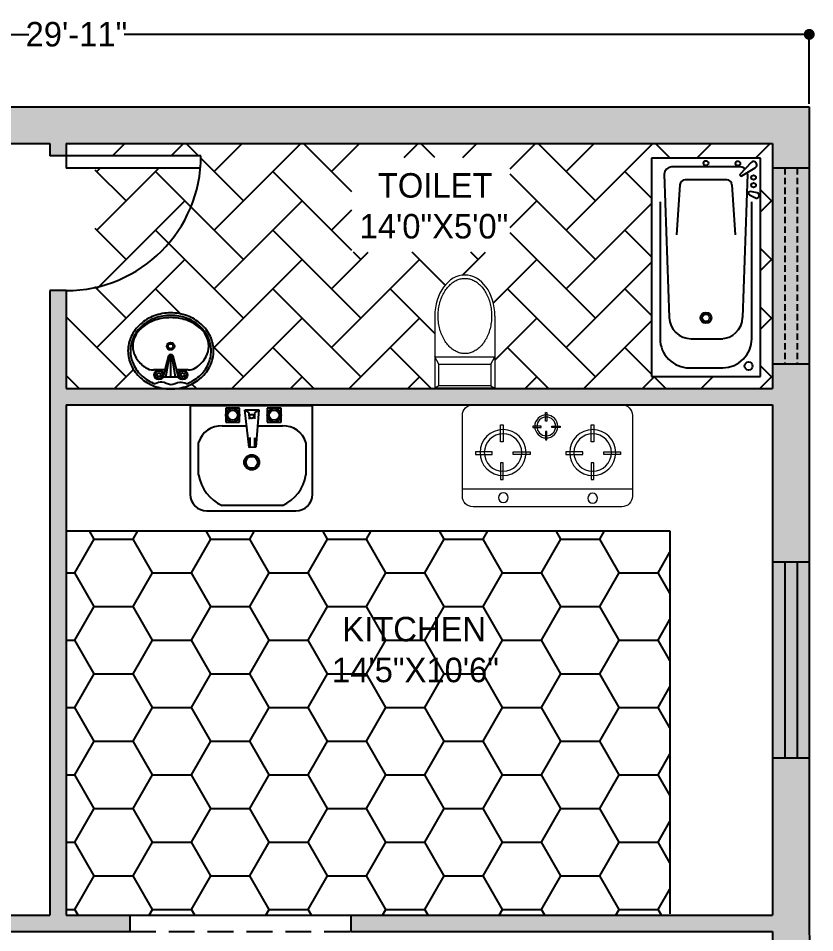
# Model space of a CAD drawing. Header units: inches. Extents: x -1202318 to 15458, y 120 to 819423.
# Drawn here: x 2632.8 to 2827.9, y 543.8 to 767.8 of the extents above; entities that cross this region are included whole.
import ezdxf

# ---------------------------------------------------------------- set-up
doc = ezdxf.new("R2010")
doc.units = ezdxf.units.IN
doc.header["$PDMODE"] = 98
doc.linetypes.add('HIDDEN', pattern=[9.524999999999999, 6.35, -3.175])
doc.styles.get("Standard").update_dxf_attribs({"font": 'arial.ttf'})
doc.styles.add('style 2', font='', dxfattribs={"height": 6})
doc.styles.get('style 2').set_extended_font_data('Bahnschrift')
doc.dimstyles.new('ISO-25', dxfattribs={"dimtxt": 6, "dimasz": 2.67, "dimexe": 1.25, "dimexo": 0.625, "dimgap": 0.645, "dimtad": 0, "dimdec": 0, "dimlunit": 3, "dimtxsty": 'style 2', "dimblk": 'DOT', "dimcen": 2.485, "dimclrd": 3, "dimclrt": 256, "dimadec": 0, "dimazin": 0, "dimtfac": 1, "dimtdec": 0, "dimtmove": 0, "dimatfit": 3, "dimfxl": 1, "dimarcsym": 1})

# ---------------------------------------------------------------- blocks, each defined once
blk = doc.blocks.new('A$C238C3AFD')
at = {"lineweight": 5}
for p, q in [((1.137941580964252e-07, 0.2462134398883791), (1.137941580964252e-07, 0.6795884995372035)), ((0.02441646447823587, 0.6657576923607849), (1.137941580964252e-07, 0.6795884995372035)), ((1.137941580964252e-07, 0.6795884995372035), (0.3609979960911005, 0.6795884995372035)), ((0.02441646447823587, 0.6795884995372035), (0.3366420315360301, 0.6795884995372035)), ((0.02441646447823587, 0.5350901306373999), (0.02441646447823587, 0.6657576923607849)), ((0.02441646447823587, 0.6657576923607849), (0.3366420315360301, 0.6657576923607849)), ((0.3366420315360301, 0.6657576923607849), (0.3609979960911005, 0.6795884995372035)), ((0.3366420315360301, 0.6657576923607849), (0.3366420315360301, 0.5350901306373999)), ((0.3609979960911005, 0.2462134398883791), (0.3609979960911005, 0.6795884995372035)), ((0.02441646447823587, 0.5350901306373999), (1.137941580964252e-07, 0.491976089484524)), ((0.3366420315360301, 0.5350901306373999), (0.02441646447823587, 0.5350901306373999)), ((0.3366420315360301, 0.5350901306373999), (0.3609979960911005, 0.491976089484524)), ((0.3609979960911005, 0.491976089484524), (1.137941580964252e-07, 0.491976089484524))]:
    blk.add_line(p, q, dxfattribs=at)
blk.add_ellipse((0.1804990549426293, 0.2462134398883791), major_axis=(-2.972700876236562e-14, 0.2462134171678699), ratio=0.7330995330187009, start_param=1.570796326794897, end_param=4.71238898038469, dxfattribs=at)
blk.add_open_spline([(0.1804990549426293, 0.4724268570571439), (0.1739011731506253, 0.4724268570571439), (0.1673030095216745, 0.4718457696362748), (0.1524086664894639, 0.4692063938127831), (0.1441297321835009, 0.4667931102521834), (0.127829926150298, 0.4600858578050975), (0.119809364638968, 0.4557904642861104), (0.104239576220607, 0.4453529879101552), (0.09669145185853267, 0.4392103417994804), (0.08230857215039578, 0.4251868350474979), (0.07547479733784712, 0.4173061802866869), (0.0627571880704636, 0.3999939057321171), (0.05687393938751484, 0.3905627929707407), (0.04626444078166969, 0.3704032080058823), (0.04153847795987531, 0.3596752649755217), (0.03340849278083624, 0.3372255791909993), (0.03000459846680315, 0.3255043088283855), (0.02463585032819537, 0.3014062653601286), (0.0226710508168253, 0.2890299130740459), (0.02024729644926992, 0.2639813925416092), (0.01978836036778375, 0.2513096168258926), (0.02039186373349366, 0.2260392176831374), (0.02145429878873983, 0.2134409805730684), (0.02506461878874688, 0.1886843095853692), (0.02761247336911765, 0.1765262766784872), (0.03410674677252246, 0.1530026219406864), (0.03805308863320533, 0.1416374388791155), (0.04720799537790299, 0.1200255456569721), (0.05241638255483849, 0.109779332378821), (0.06391314399388648, 0.0906909247423755), (0.07020113090584346, 0.08184926859394182), (0.0836369507596828, 0.065799334559415), (0.09078404180399957, 0.0585914919138304), (0.1056964215813423, 0.04596698748355266), (0.1134606129980966, 0.04055028166476404), (0.1293719829700422, 0.03158673031430226), (0.1375182382234925, 0.02803893480449915), (0.153998056832279, 0.02282634088624036), (0.1623319004511359, 0.02116001216927543), (0.1790443111649438, 0.01969771916628815), (0.1874245294038701, 0.01990108680183766), (0.2042049354868141, 0.02219171771866968), (0.2126057873811078, 0.02430141994409496), (0.2291751739940082, 0.03044491654145531), (0.2373436324451177, 0.03448029295395827), (0.2532356473475375, 0.04445011958887335), (0.260958091559587, 0.05038532750040758), (0.2757097811900167, 0.06405523406283464), (0.2827379372201904, 0.07178980221942766), (0.2958536722953795, 0.0888755732885329), (0.301940577307505, 0.0982262596298824), (0.3129547132566586, 0.118289772006392), (0.3178816101535631, 0.1290020335363806), (0.3263995709903611, 0.1514798388598138), (0.3299904861860341, 0.1632448755408404), (0.3357099386748814, 0.1874813553949934), (0.3378384130810446, 0.1999523488193518), (0.3405588980449465, 0.2252301605694811), (0.3411508861927359, 0.2380365618155338), (0.3407779093131467, 0.2636038051059586), (0.339812947120663, 0.2763642385907588), (0.3363594291540721, 0.3014596524881199), (0.3338709033132545, 0.3137942103130626), (0.3274569972072641, 0.337671846828016), (0.3235316946993407, 0.349214464018587), (0.3143828456613846, 0.3711692219148972), (0.3091594807892761, 0.381580839632079), (0.2976013671777764, 0.4009763229769305), (0.2912670190771678, 0.4099596193118487), (0.2777138308993017, 0.4262594318279298), (0.2704957671685406, 0.4335754825515323), (0.2554250067842077, 0.4463763504099916), (0.247573468698647, 0.451861207759066), (0.2314792022698384, 0.4609180105326232), (0.2232374479681312, 0.4644909632988856), (0.2065647915342197, 0.4697107804531697), (0.1981335694053996, 0.4713592617190443), (0.1866224022069218, 0.4723016901698429), (0.1835607254579372, 0.4724268570571439), (0.1804990549426293, 0.4724268570571439)], degree=3, knots=[0, 0, 0, 0, 0.1291865700928923, 0.1291865700928923, 0.2929837653768291, 0.2929837653768291, 0.4567809606607659, 0.4567809606607659, 0.6205781559447027, 0.6205781559447027, 0.7843753512286394, 0.7843753512286394, 0.9481725465125762, 0.9481725465125762, 1.111969741796513, 1.111969741796513, 1.27576693708045, 1.27576693708045, 1.439564132364387, 1.439564132364387, 1.603361327648323, 1.603361327648323, 1.76715852293226, 1.76715852293226, 1.930955718216197, 1.930955718216197, 2.094752913500134, 2.094752913500134, 2.258550108784071, 2.258550108784071, 2.422347304068007, 2.422347304068007, 2.586144499351944, 2.586144499351944, 2.749941694635881, 2.749941694635881, 2.913738889919818, 2.913738889919818, 3.077536085203755, 3.077536085203755, 3.241333280487691, 3.241333280487691, 3.406994641449475, 3.406994641449475, 3.572656002411258, 3.572656002411258, 3.738317363373041, 3.738317363373041, 3.903978724334824, 3.903978724334824, 4.069640085296608, 4.069640085296608, 4.235301446258391, 4.235301446258391, 4.400962807220174, 4.400962807220174, 4.566624168181957, 4.566624168181957, 4.73228552914374, 4.73228552914374, 4.897946890105524, 4.897946890105524, 5.063608251067307, 5.063608251067307, 5.22926961202909, 5.22926961202909, 5.394930972990873, 5.394930972990873, 5.560592333952656, 5.560592333952656, 5.72625369491444, 5.72625369491444, 5.891915055876223, 5.891915055876223, 6.057576416838006, 6.057576416838006, 6.223237777799789, 6.223237777799789, 6.283185307179586, 6.283185307179586, 6.283185307179586, 6.283185307179586], dxfattribs=at)
blk = doc.blocks.new('A$C309D6FF9')
for p, q in [((1.499999858522642, 0.7500000323125278), (-1.414773578289896e-07, 0.7500000323125278)), ((-1.414773578289896e-07, 0.7500000323125278), (-1.414773578289896e-07, 3.231252776458859e-08)), ((0.1214626565688377, 0.621059451266774), (0.06587966032839176, 0.7132774057317874)), ((0.2374716525473559, 0.7276009883862571), (0.2297001256256408, 0.6811787022961653)), ((0.2523933652073538, 0.6740880455254228), (0.2717710237029678, 0.7152680097424309)), ((1.499999858522642, 3.231252776458859e-08), (1.499999858522642, 0.7500000323125278)), ((0.02925545436391985, 0.686175271133834), (0.109132067344035, 0.6111003612386412)), ((0.1099998585223148, 0.6613761430708109), (1.09523904506932, 0.6269427870720392)), ((1.239999858522424, 0.6900000323075801), (0.2999998585219146, 0.6900000323075801)), ((0.05999985852213285, 0.6113761430679006), (0.05999985852213285, 0.138623921549879)), ((0.1836694064559197, 0.5535000323070562), (0.5273656467597903, 0.5762643421476241)), ((0.1486694064560652, 0.5185000323108397), (0.1486694064560652, 0.2315000323069398)), ((1.239999858522424, 0.272965752708842), (1.239999858522424, 0.4900000323104905)), ((1.439999858522242, 0.2600000323072891), (1.439999858522242, 0.4900000323104905)), ((0.1836694064559197, 0.1965000323107233), (0.5273656467597903, 0.1737357224701555)), ((0.1099998585223148, 0.08862392155424459), (1.09523904506932, 0.1230572775457404)), ((-1.414773578289896e-07, 3.231252776458859e-08), (1.499999858522642, 3.231252776458859e-08)), ((0.2999998585219146, 0.06000003231019946), (1.239999858522424, 0.06000003231019946))]:
    blk.add_line(p, q)
for centre, radius in [((0.1327248728302948, 0.7025002622249303), 0.01594241760307341), ((0.1851908975731931, 0.7025002622249303), 0.01594241760307341), ((1.427600375193833, 0.6677225809908123), 0.02757251967536286), ((0.03607692523655714, 0.5946794214687543), 0.01594241760307341), ((0.03407994552071614, 0.3750000323125278), 0.0166524700046669), ((1.096641413697398, 0.3750000323125278), 0.0375), ((1.096641413697398, 0.3750000323125278), 0.025)]:
    blk.add_circle(centre, radius)
for centre, radius, start, end in [((0.04601861215996905, 0.7018194904449047), 0.0229291311890987, 29.98081313773598, 223.0225183084322), ((0.2553261943357938, 0.723394781773095), 0.01834330495127896, 333.7021530027002, 166.7438581588356), ((0.1099998585223148, 0.6113761430679006), 0.05, 137.6862934070416, 180), ((0.1099998585223148, 0.6113761430679006), 0.05, 137.6862934070416, 180), ((0.1099998585223148, 0.6113761430679006), 0.05, 90, 103.8420270767591), ((0.1099998585223148, 0.6113761430679006), 0.05, 90, 103.8420270767591), ((0.2415354241456953, 0.6791973621075158), 0.012, 170.4962776229685, 334.8001842634943), ((1.239999858522424, 0.4900000323104905), 0.2, 0, 90), ((0.1146109945830176, 0.6169297142259893), 0.008, 226.7749377483953, 31.07884440507591), ((0.1146109945830176, 0.6169297142259893), 0.008, 226.7749377483953, 31.07884440507591), ((1.089999858521878, 0.4770343119089375), 0.15, 0, 87.99837100187851), ((0.1836694064559197, 0.5185000323108397), 0.035, 90, 180), ((1.089999858521878, 0.272965752708842), 0.15, 272.0016289981215, 0), ((1.239999858522424, 0.2600000323072891), 0.2, 270, 0), ((0.1836694064559197, 0.2315000323069398), 0.035, 180, 270), ((0.1099998585223148, 0.138623921549879), 0.05, 180, 270)]:
    blk.add_arc(centre, radius, start, end)
blk = doc.blocks.new('A$C2A3C6842')
at = {"lineweight": 5}
for p, q in [((45.00000064807682, 431.9999984541701), (675.000000664324, 431.9999984541191)), ((351.6080202091034, 363.2777924528909), (351.6080202091835, 398.9305701573012)), ((351.6080202091835, 398.9305701573012), (357.3181410218531, 398.9305701572939)), ((357.3181410218531, 398.9305701572939), (357.3181410218531, 363.2777924528909)), ((6.468981155194342e-07, 44.99999845667298), (6.468981155194342e-07, 386.999998454432)), ((357.3181410218531, 363.2777924528909), (351.6080202091034, 363.2777924528909)), ((720.0000006655027, 386.9999984544684), (720.0000006655828, 44.99999845664388)), ((161.7575795960583, 346.8787401969439), (173.1778212213976, 346.8787401969439)), ((161.757579596182, 275.5731847881525), (161.7575795960583, 346.8787401969439)), ((173.1778212213976, 346.8787401969439), (173.1778212214776, 275.5731847881962)), ((298.3644937883728, 341.9480777138506), (298.3644937882927, 336.2379569014211)), ((334.0172714939108, 341.9480777138433), (298.3644937883728, 341.9480777138506)), ((298.3644937882927, 336.2379569014211), (334.0172714939108, 336.2379569014283)), ((334.0172714939108, 336.2379569014283), (334.0172714939108, 341.9480777138433)), ((357.3181410218531, 318.7865357743558), (351.6080202091034, 318.7865357743558)), ((351.6080202091034, 318.7865357743558), (351.6080202090598, 283.1337580699892)), ((357.3181410219404, 283.1337580699965), (357.3181410218531, 318.7865357743558)), ((378.508528174003, 336.2379569013628), (378.508528174003, 341.9480777138433)), ((378.508528174003, 341.9480777138433), (414.16130587933, 341.9480777138506)), ((414.16130587925, 336.2379569013628), (378.508528174003, 336.2379569013628)), ((414.16130587933, 341.9480777138506), (414.16130587925, 336.2379569013628)), ((544.6965586753067, 346.8787401969512), (556.116800300646, 346.8787401969439)), ((544.6965586753868, 275.5731847881889), (544.6965586753067, 346.8787401969512)), ((556.116800300646, 346.8787401969439), (556.116800300726, 275.5731847881598)), ((173.1778212214776, 275.5731847881962), (161.757579596182, 275.5731847881525)), ((351.6080202090598, 283.1337580699892), (357.3181410219404, 283.1337580699965)), ((556.116800300726, 275.5731847881598), (544.6965586753868, 275.5731847881889)), ((55.27052675475716, 232.9137553100645), (55.27052675483719, 221.4935136851691)), ((126.5760821657095, 232.9137553100354), (55.27052675475716, 232.9137553100645)), ((126.5760821657459, 221.4935136851982), (126.5760821657095, 232.9137553100354)), ((215.5585955256829, 221.4935136851182), (215.5585955256029, 232.9137553100572)), ((215.5585955256029, 232.9137553100572), (286.864150936759, 232.9137553100354)), ((286.864150936759, 232.9137553100354), (286.8641509367953, 221.4935136851545)), ((438.2095058340055, 232.9137553100936), (438.2095058340929, 221.49351368514)), ((509.5150612449579, 232.9137553101009), (438.2095058340055, 232.9137553100936)), ((509.5150612450016, 221.49351368514), (509.5150612449579, 232.9137553101009)), ((598.4975746052223, 232.9137553100354), (669.8031300160073, 232.9137553100354)), ((598.4975746050986, 221.4935136851982), (598.4975746052223, 232.9137553100354)), ((669.8031300160073, 232.9137553100354), (669.8031300160874, 221.4935136851982)), ((55.27052675483719, 221.4935136851691), (126.5760821657459, 221.4935136851982)), ((286.8641509367953, 221.4935136851545), (215.5585955256829, 221.4935136851182)), ((438.2095058340929, 221.49351368514), (509.5150612450016, 221.49351368514)), ((669.8031300160874, 221.4935136851982), (598.4975746050986, 221.4935136851982)), ((173.1778212214776, 186.5906714310386), (161.7575795961384, 186.5906714310677)), ((161.7575795961384, 186.5906714310677), (161.757579596182, 115.2851160223345)), ((173.1778212213976, 115.285116022349), (173.1778212214776, 186.5906714310386)), ((556.116800300726, 186.5906714310677), (544.6965586753504, 186.5906714311113)), ((544.6965586753504, 186.5906714311113), (544.6965586754304, 115.2851160223563)), ((556.116800300646, 115.285116022349), (556.116800300726, 186.5906714310677)), ((161.757579596182, 115.2851160223345), (173.1778212213976, 115.285116022349)), ((544.6965586754304, 115.2851160223563), (556.116800300646, 115.285116022349)), ((1.150267134064052, 76.68523374280448), (719.9097119617727, 76.68523374280448)), ((675.0000006642804, -1.543094185763039e-06), (45.00000064807682, -1.543086909805425e-06))]:
    blk.add_line(p, q, dxfattribs=at)
at = {"lineweight": 5, "extrusion": (3.925231146709445e-17, -1.177569344012832e-16, -0.9999999999999999)}
blk.add_ellipse((45.00000064807682, 386.9999984544465), major_axis=(31.81980515370424, 31.81980515370423), ratio=0.9999999999999422, start_param=3.92699081698727, end_param=5.497787143782109, dxfattribs=at)
at = {"lineweight": 5, "extrusion": (-1.848892746611746e-32, 7.850462293418875e-17, -1)}
blk.add_ellipse((675.0000006644041, 386.9999984544029), major_axis=(-31.81980515370471, 31.81980515370469), ratio=0.9999999999999141, start_param=0.7853981633974912, end_param=2.356194490192302, dxfattribs=at)
at = {"lineweight": 5, "extrusion": (-5.537040052550215e-17, -5.565154595952053e-17, -1)}
blk.add_ellipse((355.1485471486667, 340.4090765549827), major_axis=(48.66865771207423, 0.1232456404229814), ratio=0.9999999999676328, start_param=3.144124989240167, end_param=9.427310296419753, dxfattribs=at)
at = {"lineweight": 5, "extrusion": (-1.110176573034052e-16, 1.391489868381079e-17, -0.9999999999999999)}
blk.add_ellipse((355.1485471486667, 340.4090765549827), major_axis=(-39.6688115453363, 0.01326017523020424), ratio=0.9999999999676268, start_param=-0.0003342720444647895, end_param=6.282851035135121, dxfattribs=at)
at = {"lineweight": 5, "extrusion": (-6.101241628813676e-20, -5.551111770181383e-17, -1)}
for centre in [(172.1607205850014, 229.8357529923142), (551.7776125545497, 229.8357529922996)]:
    blk.add_ellipse(centre, major_axis=(-97.33756873047372, 0.1069839792410582), ratio=0.9999999999676428, start_param=-0.001099102202366975, end_param=6.282086204977219, dxfattribs=at)
at = {"lineweight": 5, "extrusion": (-5.560512755119498e-17, -4.440774527109969e-16, -1)}
for centre in [(172.1607205850014, 229.8357529923142), (551.7776125545497, 229.8357529922996)]:
    blk.add_ellipse(centre, major_axis=(-79.33762574671067, 0.0167893223152518), ratio=0.9999999999676382, start_param=-0.0002116186602152403, end_param=6.282973688519371, dxfattribs=at)
at = {"lineweight": 5, "extrusion": (-7.850462293418875e-17, -1.232595164407831e-32, -1)}
blk.add_ellipse((45.00000064807682, 44.99999845664388), major_axis=(-31.81980515370424, 31.81980515370422), ratio=0.9999999999999427, start_param=3.92699081698727, end_param=5.49778714378211, dxfattribs=at)
at = {"lineweight": 5, "extrusion": (1.848892746611746e-32, -7.850462293418875e-17, -0.9999999999999999)}
blk.add_ellipse((173.7001296941453, 38.98716932831121), major_axis=(-14.75077917672537, 14.75077917672537), ratio=0.9999999999999873, start_param=5.497787143782132, end_param=11.78097245096172, dxfattribs=at)
at = {"lineweight": 5, "extrusion": (1.570092458683774e-16, -2.355138688025663e-16, -1)}
blk.add_ellipse((551.4290166875071, 36.37939761862617), major_axis=(14.75052785150568, 14.75052785150568), ratio=0.9999999999999213, start_param=3.92699081698728, end_param=10.21017612416687, dxfattribs=at)
at = {"lineweight": 5, "extrusion": (-1.570092458683775e-16, 7.850462293418875e-17, -0.9999999999999999)}
blk.add_ellipse((675.000000664324, 44.99999845668026), major_axis=(31.81980515370471, 31.8198051537047), ratio=0.9999999999999137, start_param=0.7853981633974914, end_param=2.356194490192302, dxfattribs=at)
at = {"lineweight": 5, "text_generation_flag": 4, "flags": 9}
for tag in ['XSIZE', 'YSIZE']:
    blk.add_attdef(tag, (361.2886198772103, 264.9485406323929), '', height=0.4499999999970894, rotation=180, dxfattribs=at)
blk = doc.blocks.new('A$C62EA08CE')
at = {"linetype": 'ByBlock'}
for p, q in [((0.2190750854661019, 0.3943350335612195), (0.306705085467911, 0.3943350335612195)), ((0.2328389724007138, 0.3943350335612195), (0.256592247476874, 0.2566437564746593)), ((0.2628900854706444, 0.3943350335612195), (0.2628900854706444, 0.2555161210839287)), ((0.2933077018988115, 0.3943350335612195), (0.2695802776597702, 0.256794098582759)), ((0.1569030901755468, 0.3505200335639529), (0.2263775854680716, 0.3505200335639529)), ((0.2190750854661019, 0.3797300335645559), (0.2482850854667049, 0.2628900335621438)), ((0.2774950854673079, 0.2628900335621438), (0.306705085467911, 0.3797300335645559)), ((0.2994025854659412, 0.3505200335639529), (0.3690778702966782, 0.3505200335639529))]:
    blk.add_line(p, q, dxfattribs=at)
for centre, radius in [((0.1898650854727748, 0.3797300335645559), 0.02921), ((0.1898650854727748, 0.3797300335645559), 0.02321), ((0.335915085468514, 0.3797300335645559), 0.02921), ((0.335915085468514, 0.3797300335645559), 0.02321), ((0.1898650854727748, 0.3797300335645559), 0.01121), ((0.335915085468514, 0.3797300335645559), 0.01121), ((0.2640384579517558, 0.2045255693010404), 0.023368), ((0.2640384579517558, 0.2045255693010404), 0.015368)]:
    blk.add_circle(centre, radius, dxfattribs=at)
for centre, radius, start, end in [((0.2628901093212335, 0.172201390065311), 0.2951586434963838, 90.00000458569829, 110.2131769401282), ((0.2628900616127794, 0.172201390065311), 0.2951586434963838, 69.78682305987175, 89.99999541430171), ((0.2348020259832992, 0.2213881285715615), 0.2375253048786466, 131.6335451873389, 155.0149376704166), ((0.2518357941607974, 0.202225176646607), 0.2631644933429036, 110.2132031902237, 131.6335499305747), ((0.2518357941607974, 0.202225176646607), 0.2481644933429036, 110.2132031902237, 131.6335499305747), ((0.2739443767732155, 0.202225176646607), 0.2481644933429035, 48.36645006942531, 69.78679680977629), ((0.2739443767732155, 0.202225176646607), 0.2631644933429035, 48.36645006942531, 69.78679680977629), ((0.2909781449579896, 0.2213881285715615), 0.2375253048786464, 24.98506232958335, 48.36645481266115), ((0.2348020259832992, 0.2213881285715615), 0.2225253048786466, 131.6335451873389, 155.0149376704166), ((0.1569030901755468, 0.2628900335621438), 0.08763, 90, 122.2598079089317), ((0.3690778702966782, 0.2628900335621438), 0.08763, 56.09549019404326, 90), ((0.2909781449579896, 0.2213881285715615), 0.2225253048786464, 24.98506232958335, 48.36645481266115), ((0.2084237233957538, 0.23368008415855), 0.2084236379244461, 155.0149182782628, 180.0000137570949), ((0.2084237233957538, 0.23368008415855), 0.1934236379244461, 155.0149182782628, 180.0000137570949), ((0.2106628391502454, 0.177718259532412), 0.18834914705, 122.2598079089317, 151.0887990604045), ((0.2835224813406967, 0.1355918312110589), 0.24100718245, 53.13010185414811, 56.09549019404326), ((0.3151173317910434, 0.177718259532412), 0.18834914705, 28.91120093959547, 53.13010185414811), ((0.317356447545535, 0.23368008415855), 0.1934236379244455, 359.9999862429051, 24.98508172173718), ((0.317356447545535, 0.23368008415855), 0.2084236379244455, 359.9999862429051, 24.98508172173718), ((0.2084237233957538, 0.2336799829718075), 0.2084236379244455, 179.9999862429051, 204.9850817217372), ((0.2084237233957538, 0.2336799829718075), 0.1934236379244455, 179.9999862429051, 204.9850817217372), ((0.1622244803456852, 0.2044700335609377), 0.13301439488, 151.0887990604045, 180), ((0.2628900854706444, 0.2736666355558555), 0.01815051446886898, 216.4225302188404, 323.5774697811596), ((0.3635556905883277, 0.2044700335609377), 0.13301439488, 0, 28.91120093959547), ((0.317356447545535, 0.2336799829718075), 0.1934236379244461, 335.0149182782628, 1.375709488588968e-05), ((0.317356447545535, 0.2336799829718075), 0.2084236379244461, 335.0149182782628, 1.375709488588968e-05), ((0.1622244803456852, 0.2044700335609377), 0.13301439488, 180, 208.9112009395955), ((0.3635556905883277, 0.2044700335609377), 0.13301439488, 331.0887990604045, 0), ((0.2348020259832992, 0.245971938558796), 0.2375253048786464, 204.9850623295833, 228.3664548126611), ((0.2348020259832992, 0.245971938558796), 0.2225253048786464, 204.9850623295833, 228.3664548126611), ((0.2106628391502454, 0.2312218075967394), 0.18834914705, 208.9112009395955, 233.1301018541481), ((0.3151173317910434, 0.2312218075967394), 0.18834914705, 306.8698981458519, 331.0887990604045), ((0.2909781449579896, 0.245971938558796), 0.2225253048786466, 311.6335451873389, 335.0149376704166), ((0.2909781449579896, 0.245971938558796), 0.2375253048786466, 311.6335451873389, 335.0149376704166), ((0.2518357941607974, 0.2651348904837505), 0.2631644933429134, 228.3664500694253, 249.7867968097763), ((0.2518357941607974, 0.2651348904837505), 0.2481644933429134, 228.3664500694253, 249.7867968097763), ((0.2422576896005921, 0.2733482359108166), 0.24100718245, 233.1301018541481, 252.7420607856108), ((0.2835224813406967, 0.2733482359108166), 0.24100718245, 287.2579392143892, 306.8698981458519), ((0.2739443767732155, 0.2651348904837505), 0.2481644933429136, 290.2132031902237, 311.6335499305747), ((0.2739443767732155, 0.2651348904837505), 0.2631644933429136, 290.2132031902237, 311.6335499305747), ((0.2628901093212335, 0.2951586770577705), 0.2951586434963766, 249.7868230598718, 269.9999954143017), ((0.2628901093212335, 0.2951586770577705), 0.2801586434963766, 249.7868230598718, 269.9999954143017), ((0.2628900854706444, 0.3397629544924712), 0.31055292093, 252.7420607856108, 270), ((0.2628900616127794, 0.2951586770577705), 0.2801586434963765, 270.0000045856983, 290.2131769401283), ((0.2628900854706444, 0.3397629544924712), 0.31055292093, 270, 287.2579392143892), ((0.2628900616127794, 0.2951586770577705), 0.2951586434963765, 270.0000045856983, 290.2131769401283)]:
    blk.add_arc(centre, radius, start, end, dxfattribs=at)
blk.add_spline([(0.1660913743126002, 0.4351060694243643), (0.2064153703850025, 0.4271121309720911), (0.2640041848007968, 0.4409528875621618), (0.3172191221037792, 0.424926716790651), (0.3596887966214126, 0.4351060694243643)], degree=3, dxfattribs=at)
blk = doc.blocks.new('A$C3A735CB7')
for p, q in [((-1.104781404137611e-07, 0.3799999812690658), (-1.104781404137611e-07, 0.05999998126935679)), ((-1.104781404137611e-07, 0.3799999812690658), (0.4399998895169119, 0.3799999812690658)), ((0.177584664816095, 0.3701443250756711), (0.1275846648204606, 0.3701443250756711)), ((0.1275846648204606, 0.3701443250756711), (0.1275846648204606, 0.3201443250727607)), ((0.177584664816095, 0.3201443250727607), (0.177584664816095, 0.3701443250756711)), ((0.1967051286774222, 0.3640450751408935), (0.2114383503576391, 0.3529963619657792)), ((0.2126661188303842, 0.2290052475000266), (0.1967051286774222, 0.3640450751408935)), ((0.1973446262418292, 0.3645699593398604), (0.2473446262447396, 0.3645699593398604)), ((0.2470436360890744, 0.3640450751408935), (0.2310826459361124, 0.3529963619657792)), ((0.2473446262447396, 0.3645699593398604), (0.2359937198270927, 0.2302328822988784)), ((0.2775846648146398, 0.3701443250756711), (0.2775846648146398, 0.3201443250727607)), ((0.3275846648175502, 0.3701443250756711), (0.2775846648146398, 0.3701443250756711)), ((0.3275846648175502, 0.3201443250727607), (0.3275846648175502, 0.3701443250756711)), ((0.4399998895169119, 0.05999998126935679), (0.4399998895169119, 0.3799999812690658)), ((0.2114383503576391, 0.3529963619657792), (0.2126661188303842, 0.3308989356301026)), ((0.2310826459361124, 0.3529963619657792), (0.2310826459361124, 0.3321265704216785)), ((0.1147785127977841, 0.3067831338485121), (0.2034731859021122, 0.3067831338485121)), ((0.1275846648204606, 0.3201443250727607), (0.177584664816095, 0.3201443250727607)), ((0.2424618875156739, 0.3067831338485121), (0.3319371277320897, 0.3067831338485121)), ((0.2775846648146398, 0.3201443250727607), (0.3275846648175502, 0.3201443250727607)), ((0.2163494242486195, 0.2339157866808819), (0.2163494242486195, 0.264606656601245)), ((0.02977851279865718, 0.12972041509056), (0.02977851279865718, 0.2467831338435644)), ((0.2114383503576391, 0.2290052475000266), (0.2163494242486195, 0.2339157866808819)), ((0.2323104144088575, 0.232688151889306), (0.2323104144088575, 0.2633790218096692)), ((0.2347659513543476, 0.2290052475000266), (0.2323104144088575, 0.232688151889306)), ((0.4169371277312166, 0.2467831338435644), (0.4169371277312166, 0.12972041509056)), ((0.2359937198270927, 0.2302328822988784), (0.2126661188303842, 0.2290052475000266)), ((0.3319371277320897, 0.01972041508997791), (0.1147785127977841, 0.01972041508997791)), ((0.05999988951953128, -1.872831489890814e-08), (0.3799998895192402, -1.872831489890814e-08))]:
    blk.add_line(p, q)
for centre, radius in [((0.1525846648146398, 0.3451443250742159), 0.02500000000000034), ((0.1525846648146398, 0.3451443250742159), 0.01796048316632692), ((0.302584664816095, 0.3451443250742159), 0.02500000000000034), ((0.302584664816095, 0.3451443250742159), 0.01796048316632692), ((0.2212604981468758, 0.3407200139990891), 0.007365808780352978), ((0.2214832916433807, 0.1752263931412017), 0.02724257074184764), ((0.2214832916433807, 0.1752263931412017), 0.02106568632213553)]:
    blk.add_circle(centre, radius)
for centre, radius, start, end in [((0.1116145536288968, 0.2210570760071278), 0.08578442534083754, 87.88629891853793, 162.5488870178992), ((0.335101086900977, 0.2210570760071278), 0.08578442534083806, 17.45111298210082, 92.11370108146208), ((0.1740938376315171, 0.1533958933723625), 0.1462444571745264, 189.3166009872405, 246.0718799462789), ((0.2726218028910807, 0.1533958933723625), 0.1462444571745296, 293.928120053721, 350.6833990127595), ((0.05999988951953128, 0.05999998126935679), 0.06, 180, 270), ((0.3799998895192402, 0.05999998126935679), 0.05999999999999998, 270, 0)]:
    blk.add_arc(centre, radius, start, end)
blk = doc.blocks.new('DD2')
for p, q in [((0, 33), (0, 0)), ((3, 33), (3, 0)), ((0, 0), (2.999999999999773, 0))]:
    blk.add_line(p, q)
blk.add_arc((0, 0), 33, 0, 90)
blk = doc.blocks.new('_Dot')
at = {"color": 0, "linetype": 'ByBlock', "lineweight": -2}
blk.add_line((-0.5, 0), (-1, 0), dxfattribs=at)
at = {"color": 0, "linetype": 'ByBlock', "const_width": 0.5}
blk.add_lwpolyline([(-0.25, 0, 1), (0.25, 0, 1)], format="xyb", close=True, dxfattribs=at)
blk = doc.blocks.new('*D182')
at = {"color": 0, "lineweight": -2, "transparency": 16777216}
for p, q in [((2467.545029225425, 746.718190304242), (2467.545029225425, 765.0951472262386)), ((2826.545029225425, 746.8620048467419), (2826.545029225425, 765.0951472262386))]:
    blk.add_line(p, q, dxfattribs=at)
at = {"color": 3, "lineweight": -2, "transparency": 16777216}
for p, q in [((2470.215029225425, 763.8451472262386), (2635.357388235053, 763.8451472262386)), ((2823.875029225424, 763.8451472262386), (2658.732670215796, 763.8451472262386))]:
    blk.add_line(p, q, dxfattribs=at)
at = {"layer": 'Defpoints', "color": 0, "transparency": 16777216}
for p in [(2826.545029225425, 763.8451472262386), (2467.545029225425, 746.093190304242), (2826.545029225425, 746.2370048467419)]:
    blk.add_point(p, dxfattribs=at)
at = {"color": 3, "lineweight": -2, "transparency": 16777216, "xscale": 2.67, "yscale": 2.67, "zscale": 2.67, "rotation": 180}
blk.add_blockref('_Dot', (2467.545029225425, 763.8451472262386), dxfattribs=at)
at = {"color": 3, "lineweight": -2, "transparency": 16777216, "xscale": 2.67, "yscale": 2.67, "zscale": 2.67}
blk.add_blockref('_Dot', (2826.545029225425, 763.8451472262386), dxfattribs=at)
at = {"transparency": 16777216, "insert": (2647.045029225425, 763.8451472262386), "char_height": 6, "attachment_point": 5, "style": 'style 2'}
blk.add_mtext('29\'-11"', dxfattribs=at)
blk = doc.blocks.new('V')
for p, q in [((-24, 9), (-24, 0)), ((-24, 9), (24, 9)), ((24, 9), (24, 0)), ((-24, 0), (24, 0))]:
    blk.add_line(p, q)
at = {"linetype": 'HIDDEN', "ltscale": 0.25}
for p, q in [((-24, 6), (24, 6)), ((-24, 3), (24, 3))]:
    blk.add_line(p, q, dxfattribs=at)
blk = doc.blocks.new('W')
for p, q in [((-24, 9), (-24, 0)), ((-24, 9), (24, 9)), ((24, 9), (24, 0)), ((-24, 0), (24, 0))]:
    blk.add_line(p, q)
at = {"ltscale": 0.25}
for p, q in [((-24, 6), (24, 6)), ((-24, 3), (24, 3))]:
    blk.add_line(p, q, dxfattribs=at)

msp = doc.modelspace()

# ---------------------------------------------------------------- hatches: boundary and pattern name
h = msp.add_hatch(color=250)
h.dxf.hatch_style = 1
h.paths.add_polyline_path([(2637.545029225425, 373.093190304242), (2637.545029225424, 277.0931903042419), (2646.545029225425, 277.0931903042419), (2646.545029225425, 378.093190304242), (2646.545029225425, 382.0931903042419), (2476.545029225424, 382.0931903042419), (2476.545029225425, 544.093190304242), (2498.264145265217, 544.093190304242), (2498.264145265217, 548.093190304242), (2476.545029225425, 548.093190304242), (2476.545029225425, 737.093190304242), (2640.545029225425, 737.0931903042418), (2640.545029225425, 734.093190304242), (2644.545029225424, 734.093190304242), (2644.545029225425, 737.0931903042418), (2817.545029225425, 737.093190304242), (2817.545029225425, 677.093190304242), (2644.545029225424, 677.0931903042418), (2644.545029225424, 701.093190304242), (2640.545029225425, 701.093190304242), (2640.545029225425, 548.093190304242), (2626.682280783192, 548.093190304242), (2626.682280783192, 544.093190304242), (2660.128131814592, 544.093190304242), (2660.128131814592, 548.093190304242), (2644.545029225425, 548.093190304242), (2644.545029225424, 673.0931903042417), (2817.545029225425, 673.093190304242), (2817.545029225425, 548.0931903042421), (2714.232450586802, 548.093190304242), (2714.232450586802, 544.093190304242), (2817.545029225424, 544.093190304242), (2817.545029225425, 382.0931903042419), (2738.912556613991, 382.0931903042419, -0.02011555463287987), (2732.417608743964, 382.0931903042419), (2723.916989435442, 382.0931903042419), (2723.916989435442, 378.093190304242), (2817.545029225425, 378.0931903042419), (2817.545029225425, 315.4233432806141), (2817.545029225425, 226.0931903042419), (2646.545029225425, 226.093190304242), (2646.545029225425, 229.0931903042419), (2637.545029225424, 229.093190304242), (2637.545029225425, 217.0931903042419), (2827.372529225425, 217.0931903042419), (2826.545029225425, 548.0931903042582), (2826.545029225425, 746.093190304242), (2467.545029225425, 746.093190304242), (2467.545029225425, 373.0931903042419)])
at = {"linetype": 'ByBlock'}
h = msp.add_hatch(dxfattribs=at)
h.set_pattern_fill('AR-HBONE', color=256, scale=0.1)
h.set_pattern_definition([(45, (2537.090452, 2339.510317), (1.4210854715202e-15, 14.36840979371065), [30.48, -10.16]), (135, (2544.274652, 2346.694517), (1.4210854715202e-15, 14.36840979371065), [30.48, -10.16])])
edge = h.paths.add_edge_path()
edge.add_ellipse((2742.191701580472, 694.8707128334868), major_axis=(-1.057666408684137e-12, 10.03801547386206), ratio=0.7330995330186648, start_angle=-90.00000000000108, end_angle=89.9999999999988, ccw=False)
edge.add_line((2749.550566036785, 694.8707128336296), (2749.550566036785, 677.093190304242))
edge.add_line((2749.550566036785, 677.093190304242), (2817.545029225425, 677.093190304242))
edge.add_line((2817.545029225425, 677.093190304242), (2817.545029225425, 737.0931903042418))
edge.add_line((2817.545029225425, 737.0931903042418), (2644.545029225425, 737.0931903042418))
edge.add_line((2644.545029225425, 737.0931903042418), (2655.73511696764, 734.0931903042418))
edge.add_line((2655.73511696764, 734.0931903042418), (2677.545029225424, 734.0931903042418))
edge.add_arc((2644.545029225424, 734.0931903042418), 33, -89.9999999999992, 0, ccw=False)
edge.add_line((2644.545029225425, 701.0931903042418), (2644.545029225425, 677.093190304242))
edge.add_line((2644.545029225425, 677.093190304242), (2668.660444810865, 677.093190304242))
edge.add_arc((2670.15380757872, 688.7657109431444), 11.7676620627048, 249.7879669153533, 262.7092803334965, ccw=False)
edge.add_arc((2669.713083757899, 687.5686944161725), 10.49208922997328, 228.3664053107161, 249.788079889311, ccw=False)
edge.add_arc((2669.033965486753, 686.8046878477284), 9.469881979543494, 204.9852906964721, 228.366405311317, ccw=False)
edge.add_arc((2667.982290540151, 686.3146206156648), 8.309629384118823, 179.9999862428999, 204.985341875487, ccw=False)
edge.add_arc((2667.982290540151, 686.3146246498741), 8.30962938411883, 155.0146589006272, 180.0000140592023, ccw=False)
edge.add_arc((2669.033965486798, 685.8245574179099), 9.469881979543251, 131.6335946893211, 155.0147099852146, ccw=False)
edge.add_arc((2669.71308375796, 685.0605508494774), 10.49208922997426, 110.212962350927, 131.6335946899637, ccw=False)
edge.add_arc((2670.153807578721, 683.8635343226845), 11.76766206270524, 90.00000458569929, 110.21296234976609, ccw=False)
edge.add_arc((2670.153805676394, 683.8635343226846), 11.76766206270501, 69.78703764913388, 89.99999532342622, ccw=False)
edge.add_arc((2670.59452949696, 685.0605508495489), 10.4920892299743, 48.36640532015048, 69.78703764670479, ccw=False)
edge.add_arc((2671.273647768314, 685.8245574178103), 9.46988197954371, 24.985290026718587, 48.36640532344029, ccw=False)
edge.add_arc((2672.325322714916, 686.3146246498752), 8.309629384117942, -1.3757104909473128e-05, 24.98534111221028, ccw=False)
edge.add_arc((2672.325322714916, 686.314620615665), 8.30962938411792, -24.985341433018903, 1.4059203977012658e-05, ccw=False)
edge.add_arc((2671.273647768062, 686.8046878471897), 9.469881979543455, 311.63359467984094, 335.0147096953838, ccw=False)
edge.add_arc((2670.594529497567, 687.5686944162135), 10.49208922997349, 290.21192008397185, 311.63359467654095, ccw=False)
edge.add_arc((2670.153805676636, 688.7657109431442), 11.76766206270461, 277.2907196665058, 290.2120330613998, ccw=False)
edge.add_line((2671.647168444492, 677.093190304242), (2734.832837124159, 677.093190304242))
edge.add_line((2734.832837124159, 677.093190304242), (2734.832837124159, 694.8707128336276))
h.paths.add_polyline_path([(2787.870926454893, 733.515311799952), (2814.607121177633, 733.515311799952), (2814.607121177633, 680.0429223544706), (2787.870926454893, 680.0429223544706)], flags=16)
edge = h.paths.add_edge_path(flags=0)
edge.add_arc((2792.812626849391, 729.594003240628), 1.782412981516399, 90, 184.0032580893345, ccw=False)
edge.add_line((2792.812626849391, 731.3764162221444), (2809.665420782876, 731.3764162221444))
edge.add_arc((2809.665420782876, 729.5940032406284), 1.782412981516018, 47.68629339926582, 90.00000000002922, ccw=False)
edge.add_line((2810.865322366793, 730.9120442967379), (2812.258607239906, 732.3944420343582))
edge.add_arc((2812.889568712007, 731.8748233224247), 0.8173836217266965, -57.82312426062441, 140.5273571545322, ccw=False)
edge.add_line((2813.324853865056, 731.1829831525863), (2811.396070801397, 730.0204379367664))
edge.add_arc((2809.665420782876, 729.5940032406273), 1.782412981516251, -9.532692502034479e-08, 13.842027064467914, ccw=False)
edge.add_line((2811.447833764392, 729.5940032376618), (2810.220344549741, 694.4719409206276))
edge.add_arc((2804.876368306509, 694.6587088029294), 5.34723894454788, 270, 357.9983710266413, ccw=False)
edge.add_line((2804.876368306509, 689.3114698583813), (2797.601679325772, 689.3114698583813))
edge.add_arc((2797.601679325758, 694.6587088029295), 5.347238944548167, 182.0016289729381, 270.00000000015103, ccw=False)
edge.add_line((2792.257703082524, 694.471940920667), (2791.034562809413, 729.4695672875603))
edge = h.paths.add_edge_path(flags=0)
edge.add_arc((2801.239023816263, 694.4219489196835), 1.336809736137184, 0, 360)
edge = h.paths.add_edge_path(flags=0)
edge.add_arc((2801.239023816263, 694.4219489196835), 0.8912064907581225, 0, 360)
edge = h.paths.add_edge_path(flags=0)
edge.add_arc((2801.239023816263, 732.300416010421), 0.5936315742123952, 0, 360)
edge = h.paths.add_edge_path(flags=0)
edge.add_arc((2809.070211716335, 732.2292271590342), 0.5683194418493258, 0, 360)
edge = h.paths.add_edge_path(flags=0)
edge.add_line((2812.153760537102, 725.3268970411078), (2813.724218758846, 725.0639875771946))
edge.add_arc((2813.658690298873, 724.4133722904264), 0.6539068973812255, -114.10178452995422, 84.2486970551792, ccw=False)
edge.add_line((2813.39166160328, 723.8164720423341), (2811.900990963732, 724.5179225446394))
edge.add_arc((2812.083129207645, 724.904989246665), 0.4277791155638997, 80.49627761572788, 244.800184271013, ccw=False)
edge = h.paths.add_edge_path(flags=0)
edge.add_arc((2811.674073231196, 682.6238379332772), 0.9829123400495519, 0, 360)
edge = h.paths.add_edge_path(flags=0)
edge.add_arc((2812.91383704117, 726.9135735586693), 0.5683194418493258, 0, 360)
edge = h.paths.add_edge_path(flags=0)
edge.add_arc((2812.91383704117, 728.783896030475), 0.5683194418493258, 0, 360)
edge = h.paths.add_edge_path(flags=17)
edge.add_line((2677.408382675734, 731.0931903042418), (2651.680584670277, 731.2235373866279))
edge.add_line((2651.680584670277, 731.2235373866279), (2651.545818864643, 701.8443307208798))
edge.add_arc((2644.286894560941, 734.321439348039), 33.27843996985411, 282.5990429959891, 354.4331410903033)
h.paths.add_polyline_path([(2714.532026586439, 710.4797013296952), (2753.272054096755, 710.4797013296952), (2753.272054096755, 733.6970328290074), (2714.532026586439, 733.6970328290074)], flags=16)
h = msp.add_hatch()
h.set_pattern_fill('HONEY', color=256, scale=3)
h.set_pattern_definition([(0, (2537.090452, 2339.510317), (14.2875, 8.248891935), [9.524999999999999, -19.05]), (120, (2537.090452, 2339.510317), (-14.28749996878257, 8.248891989070172), [9.524999999999997, -19.04999999999999]), (59.99999999999999, (2537.090452, 2339.510317), (3.121742730982646e-08, 16.49778392407017), [-19.05, 9.524999999999999])])
h.paths.add_polyline_path([(2792.415088647977, 642.2350509243552), (2644.545029225424, 642.235050924355), (2644.545029225425, 548.093190304242), (2660.128131814592, 548.093190304242), (2714.232450586802, 548.093190304242), (2792.415088647977, 548.0931903042421)])
h.paths.add_polyline_path([(2707.773064169834, 601.8082652968828), (2748.997273248239, 601.8082652968828), (2748.997273248239, 625.025596796195), (2707.773064169834, 625.025596796195)], flags=24)

# ---------------------------------------------------------------- linework, layer by layer
for p, q in [((2467.545029225425, 746.093190304242), (2826.545029225425, 746.093190304242)), ((2826.545029225425, 746.093190304242), (2826.545029225425, 548.093190304242)), ((2476.545029225425, 737.093190304242), (2640.545029225425, 737.0931903042418)), ((2640.545029225425, 737.093190304242), (2640.545029225425, 734.0931903042418)), ((2644.545029225425, 737.093190304242), (2644.545029225424, 734.0931903042418)), ((2644.545029225425, 737.0931903042418), (2817.545029225425, 737.093190304242)), ((2817.545029225425, 737.093190304242), (2817.545029225425, 677.093190304242)), ((2644.545029225425, 734.093190304242), (2640.545029225425, 734.093190304242)), ((2644.545029225425, 701.093190304242), (2640.545029225425, 701.093190304242)), ((2640.545029225425, 701.0931903042418), (2640.545029225425, 548.093190304242)), ((2644.545029225424, 701.093190304242), (2644.545029225424, 677.0931903042418)), ((2644.545029225425, 677.0931903042418), (2817.545029225425, 677.093190304242)), ((2644.545029225425, 673.0931903042418), (2817.545029225425, 673.093190304242)), ((2644.545029225424, 673.0931903042418), (2644.545029225425, 548.093190304242)), ((2817.545029225425, 673.093190304242), (2817.545029225425, 548.093190304242)), ((2626.682280783192, 548.093190304242), (2640.545029225425, 548.093190304242)), ((2644.545029225425, 548.093190304242), (2660.128131814592, 548.093190304242)), ((2660.128131814592, 548.093190304242), (2660.128131814592, 544.093190304242)), ((2714.232450586802, 548.093190304242), (2714.232450586802, 544.093190304242)), ((2714.232450586802, 548.093190304242), (2817.545029225425, 548.0931903042421)), ((2826.545029225425, 548.093190304242), (2827.572529225425, 137.093190304242)), ((2626.682280783192, 544.093190304242), (2660.128131814592, 544.093190304242)), ((2714.232450586802, 544.093190304242), (2817.545029225425, 544.093190304242)), ((2817.545029225424, 544.093190304242), (2817.545029225425, 382.0931903042419))]:
    msp.add_line(p, q)
at = {"color": 1}
msp.add_line((2644.622305553072, 642.235050924355), (2792.415088647977, 642.2350509243552), dxfattribs=at)
at = {"color": 240, "true_color": 0xed1f24}
msp.add_line((2792.415088647977, 642.2350509243552), (2792.415088647977, 548.4173866547699), dxfattribs=at)
at = {"linetype": 'HIDDEN'}
for p, q in [((2660.128131814592, 548.093190304242), (2714.232450586802, 548.093190304242)), ((2660.128131814592, 544.093190304242), (2714.232450586802, 544.093190304242))]:
    msp.add_line(p, q, dxfattribs=at)
at = {"linetype": 'ByBlock'}
msp.add_line((2660.128131814592, 548.093190304242), (2714.232450586802, 548.093190304242), dxfattribs=at)

# ---------------------------------------------------------------- block references
at = {"rotation": 270}
msp.add_blockref('DD2', (2644.545029225424, 734.0931903042418), dxfattribs=at)
at = {"color": 7}
for name, p, xscale, yscale, zscale, rotation in [('A$C309D6FF9', (2787.870925303007, 733.5153067565304), 35.64825963032088, 35.64825963032088, 35.64825963032088, 270), ('A$C238C3AFD', (2749.550570676124, 704.9087292336543), 40.76957133094868, 40.76957133094868, 40.76957133094868, 180), ('A$C62EA08CE', (2680.634955506684, 695.6311977234468), 39.86893937208585, 39.86893937208585, 39.86893937208585, 180)]:
    msp.add_blockref(name, p, dxfattribs=dict(at, xscale=xscale, yscale=yscale, zscale=zscale, rotation=rotation))
at = {"linetype": 'ByBlock', "rotation": 270}
for name, p in [('V', (2817.545029225425, 707.093190304242)), ('W', (2817.545029225425, 610.593190304242))]:
    msp.add_blockref(name, p, dxfattribs=at)
at = {"color": 7, "xscale": 67.9763257820686, "yscale": 67.9763257820686, "zscale": 67.9763257820686}
msp.add_blockref('A$C3A735CB7', (2674.932243745935, 647.1203674922049), dxfattribs=at)
at = {"xscale": 0.05784026512741531, "yscale": 0.05784026512741531, "zscale": 0.05784026512741531}
msp.add_blockref('A$C2A3C6842', (2741.58270104235, 648.1365418722921), dxfattribs=at)

# ---------------------------------------------------------------- texts
at = {"char_height": 6, "attachment_point": 1, "style": 'style 2'}
for s, width, insert in [('\\pi19.221;TOILET\\P\\pi14.754;14\'0"X5\'0"', 64.34014397812962, (2701.649437403426, 729.8572804218547)), ('\\pi-4.0392;KITCHEN\\P\\pi-6.5647;14\'5"X10\'6"', 24.18702138654407, (2716.209127066659, 621.1858443890424))]:
    msp.add_mtext_dynamic_manual_height_columns(s, width=width, gutter_width=30, heights=[0], dxfattribs=dict(at, insert=insert))

# ---------------------------------------------------------------- dimensions: what is measured, and where the dimension line sits
dim = msp.add_linear_dim(base=(2826.545029225425, 763.8451472262386), p1=(2467.545029225425, 746.093190304242), p2=(2826.545029225425, 746.2370048467419), dimstyle='ISO-25')
dim.commit()
dim.dimension.update_dxf_attribs({"geometry": '*D182', "text_midpoint": (2647.045029225425, 763.8451472262386)})

doc.saveas('drawing.dxf')
